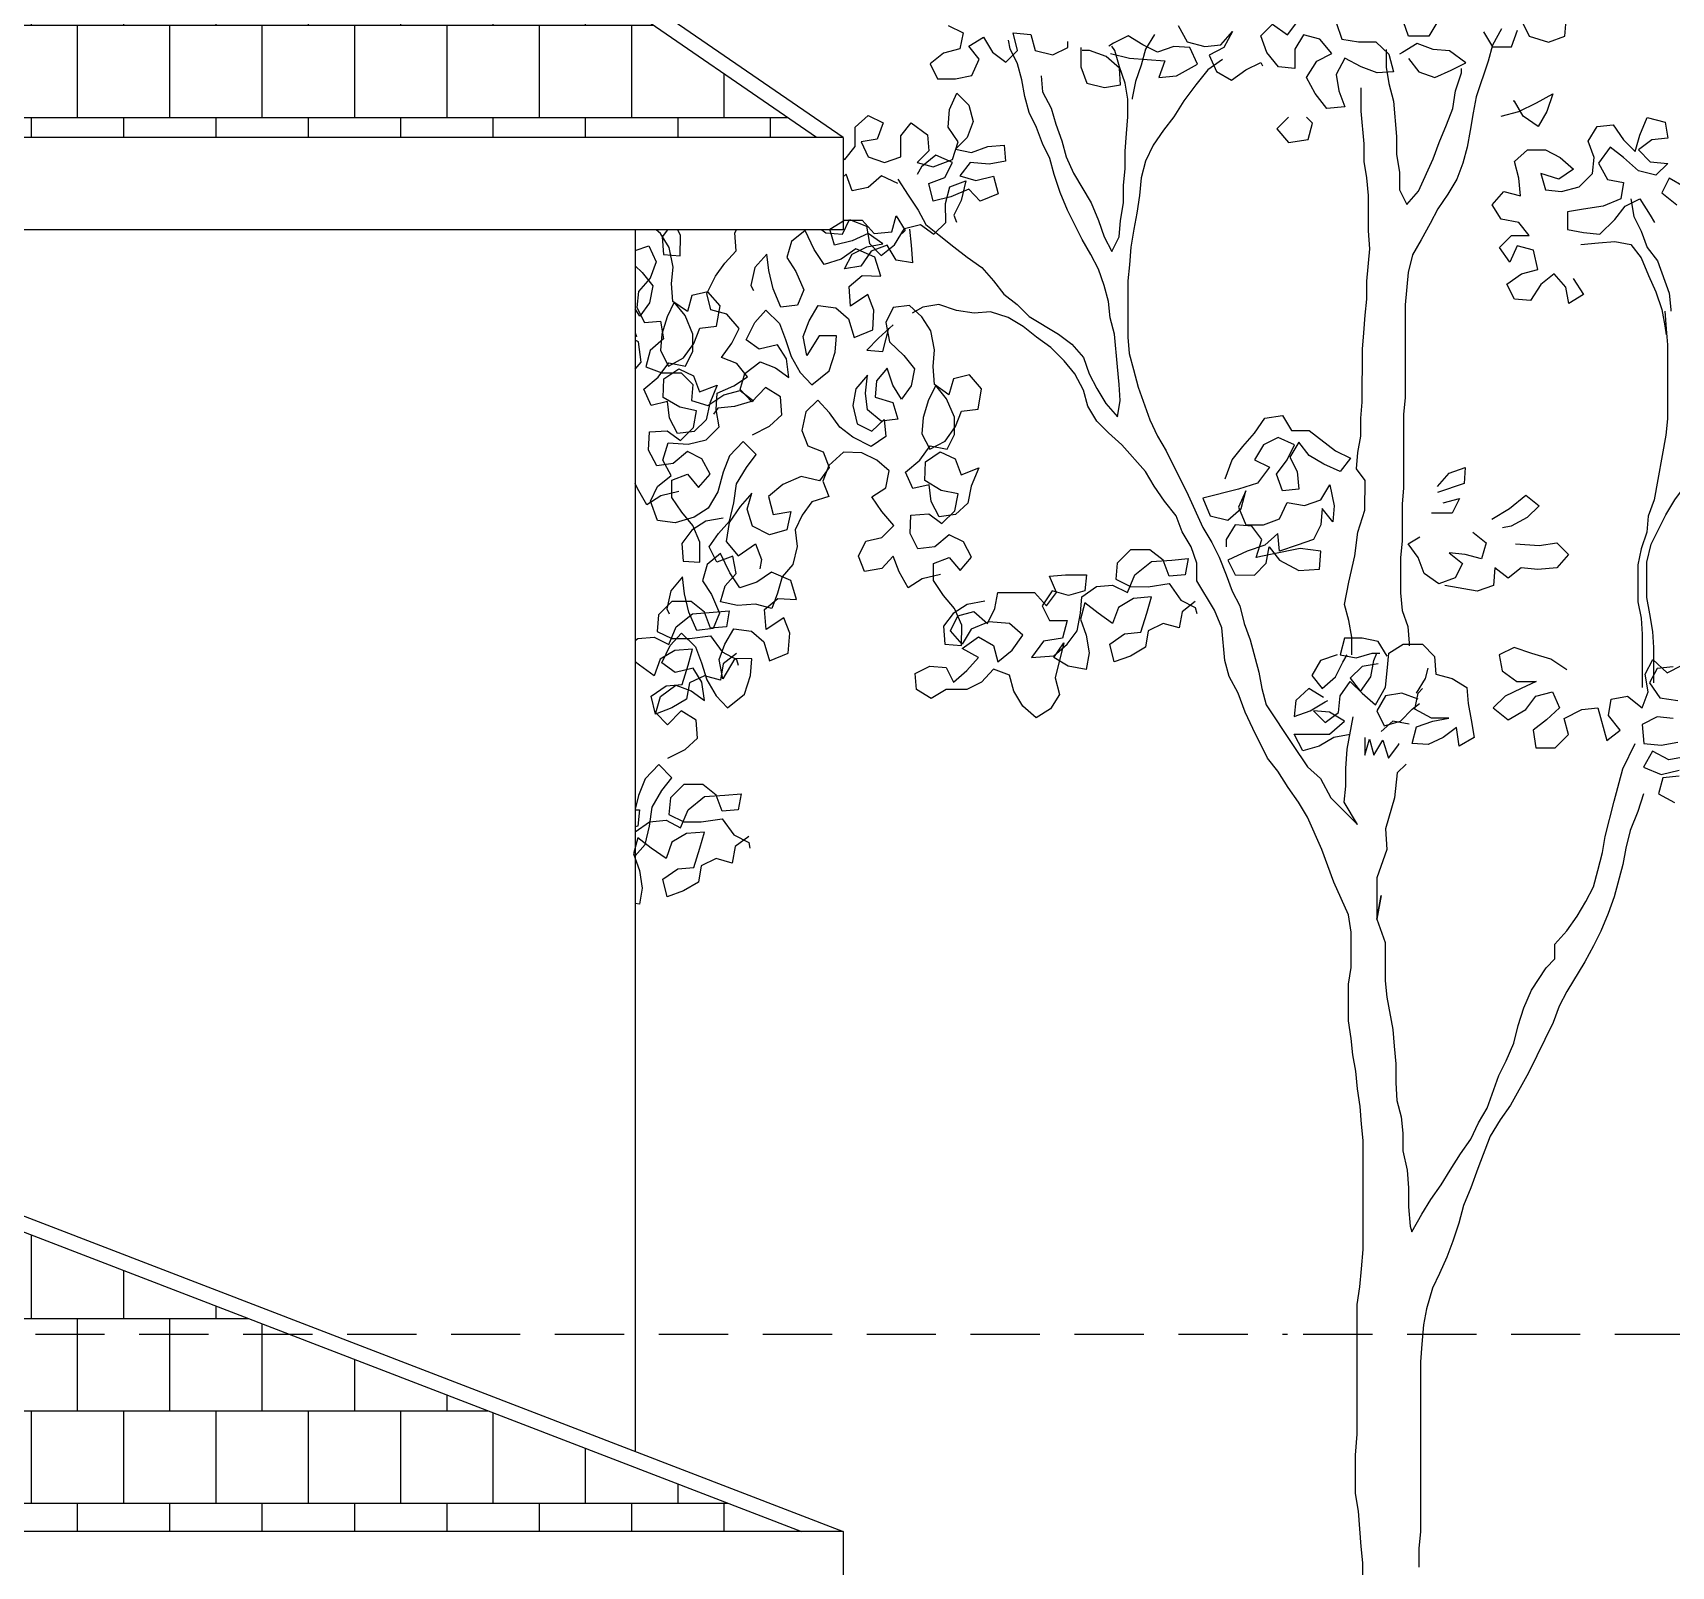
# Model space of a CAD drawing. Header units: inches. Extents: x 8172 to 11619, y -1386 to 1167.
# Drawn here: x 10210.1 to 10352, y -1245.5 to -1112.7 of the extents above; entities that cross this region are included whole.
import ezdxf

# ---------------------------------------------------------------- set-up
doc = ezdxf.new("R2010")
doc.units = ezdxf.units.IN
doc.header["$LTSCALE"] = 48
doc.header["$MEASUREMENT"] = 0
doc.linetypes.add('HIDDEN2', pattern=[0.1875, 0.125, -0.0625])
doc.layers.add('A-Wall', color=40, linetype='Continuous')
pattern_1 = [(0, (-4338.048, -2400.059), (0, 8), []), (90, (-4338.0483, -2400.0588), (-4, 8), [8, -8])]

msp = doc.modelspace()

# ---------------------------------------------------------------- hatches: boundary and pattern name
h = msp.add_hatch()
h.set_pattern_fill('AR-B88', color=8, style=0)
h.set_pattern_definition(pattern_1)
h.paths.add_polyline_path([(10171.26, -1048.49), (10064.55, -1121.77), (10277.96, -1121.77)])
h.paths.add_polyline_path([(10169.36, -1048.21), (9925.15, -1048.21), (10032.26, -1121.77), (10062.26, -1121.77)])
h.paths.add_polyline_path([(9923.26, -1048.49), (9816.55, -1121.77), (10029.96, -1121.77)])
h = msp.add_hatch()
h.set_pattern_fill('AR-B88', color=8, style=0)
h.set_pattern_definition(pattern_1)
h.paths.add_polyline_path([(10171.26, -1201.9), (10065.87, -1242.51), (10276.64, -1242.51)])

# ---------------------------------------------------------------- linework, layer by layer
at = {"color": 5}
for p, q in [((10280.26, -1121.77), (10171.26, -1046.91)), ((10277.96, -1121.77), (10171.26, -1048.49)), ((10280.26, -1121.77), (10062.26, -1121.77)), ((10280.26, -1121.77), (10280.26, -1129.77)), ((10280.26, -1129.77), (10062.26, -1129.77)), ((10171.26, -1200.51), (10280.26, -1242.51)), ((10171.26, -1201.9), (10276.64, -1242.51)), ((10280.26, -1242.51), (10062.26, -1242.51)), ((10280.26, -1242.51), (10280.26, -1248.51))]:
    msp.add_line(p, q, dxfattribs=at)
at = {"color": 8, "linetype": 'HIDDEN2'}
for p, q in [((9733.3, -1225.41), (10318.73, -1225.41)), ((10320.1, -1225.41), (10905.53, -1225.41))]:
    msp.add_line(p, q, dxfattribs=at)
at = {"color": 3, "linetype": 'Continuous'}
for points in [[(10289.35, -1112.08), (10290.64, -1112.71), (10290.36, -1114.11), (10288.96, -1114.49), (10287.81, -1115.4), (10288.44, -1116.69), (10289.98, -1116.69), (10291.4, -1116.41), (10292.03, -1115.01), (10291.13, -1113.86), (10292.42, -1113.09), (10293.18, -1114.38), (10294.34, -1115.26), (10295.35, -1114.25), (10294.97, -1112.71), (10296.5, -1112.85), (10296.89, -1114.25), (10298.42, -1114.63), (10299.71, -1114), (10299.71, -1113.48)], [(10309.28, -1112.08), (10310.04, -1113.51), (10311.58, -1113.89), (10312.98, -1113.75), (10313.99, -1112.6), (10313.22, -1114), (10311.96, -1114.66), (10312.59, -1116.06), (10313.88, -1116.82), (10315.14, -1115.92), (10316.43, -1115.29), (10316.57, -1115.56)], [(10322.96, -1111.83), (10323.45, -1113.26), (10324.88, -1113.51), (10326.38, -1113.51), (10327.53, -1114.55), (10327.92, -1116.08), (10326.52, -1116.19), (10325.12, -1115.67), (10323.72, -1114.9), (10322.96, -1116.33), (10323.2, -1117.73), (10323.7, -1119.13), (10322.16, -1119.26), (10321.15, -1117.97), (10320.38, -1116.58), (10321.28, -1115.18), (10322.57, -1114.52), (10321.53, -1113.26), (10320.13, -1112.88), (10319.37, -1114.14), (10319.37, -1115.81), (10317.97, -1115.67), (10316.95, -1114.41), (10316.43, -1112.99), (10317.45, -1111.97), (10318.73, -1112.88), (10319.64, -1111.72)], [(10337.27, -1112.38), (10336.5, -1113.78), (10336.12, -1115.18), (10335.07, -1118.25), (10334.83, -1119.65), (10334.55, -1121.18), (10334.31, -1122.61), (10333.92, -1124.01), (10333.4, -1125.4), (10332.63, -1126.69), (10331.76, -1127.95), (10331.1, -1129.24), (10330.33, -1130.64), (10329.56, -1131.93), (10329.18, -1133.46), (10328.93, -1136.26), (10328.93, -1144.32), (10328.8, -1145.74), (10328.8, -1152.13), (10328.66, -1153.53), (10328.66, -1156.74), (10328.52, -1158.14), (10328.52, -1161.21), (10328.66, -1162.74), (10329.15, -1164.14), (10329.29, -1165.56), (10329.29, -1165.81)], [(10331.76, -1111.72), (10330.99, -1113.01), (10329.21, -1113.01), (10328.58, -1111.2)], [(10339.05, -1111.72), (10339.68, -1113.01), (10341.35, -1113.53), (10342.75, -1113.01), (10342.89, -1111.61)], [(10284.99, -1125.38), (10285.89, -1126.77), (10286.77, -1128.06), (10287.43, -1129.32), (10288.58, -1130.23), (10289.84, -1131.24), (10290.99, -1132.15), (10292.28, -1133.05), (10293.29, -1134.2), (10294.17, -1135.35), (10295.32, -1136.23), (10296.36, -1137.27), (10298.91, -1138.81), (10300.07, -1139.69), (10301.08, -1140.84), (10301.57, -1142.26), (10302.23, -1143.52), (10303, -1144.81), (10304.01, -1145.96), (10304.26, -1144.57), (10304.15, -1143.17), (10304.01, -1141.63), (10303.77, -1138.81), (10303.38, -1137.41), (10303.25, -1135.99), (10302.86, -1134.59), (10302.37, -1133.19), (10301.71, -1131.9), (10300.97, -1130.61), (10299.68, -1128.06), (10299.05, -1126.53), (10298.53, -1124.99), (10298.15, -1123.59), (10297.52, -1122.31), (10297, -1120.91), (10296.36, -1119.62), (10295.98, -1118.22), (10295.73, -1116.8), (10295.35, -1115.4), (10294.72, -1114.11), (10294.58, -1113.34)], [(10297.41, -1116.44), (10297.52, -1117.84), (10298.28, -1119.24), (10298.67, -1120.63), (10299.19, -1122.06), (10299.57, -1123.46), (10300.2, -1124.86), (10301.74, -1127.43), (10302.37, -1128.97), (10302.86, -1130.37), (10303.52, -1131.65), (10304.15, -1130.37), (10304.29, -1128.97), (10304.53, -1127.43), (10304.53, -1125.9), (10304.67, -1124.5), (10304.67, -1122.96), (10304.81, -1121.43), (10304.92, -1120), (10304.92, -1118.47), (10304.67, -1117.07), (10304.18, -1115.67), (10303.79, -1114.25), (10303.52, -1113.86)], [(10303.41, -1114.52), (10305.06, -1114.9), (10308.13, -1115.15), (10307.6, -1116.58), (10309.14, -1116.44), (10310.95, -1115.42), (10310.29, -1114), (10308.89, -1113.89), (10307.49, -1114.38), (10306.21, -1113.75), (10304.95, -1112.99), (10303.66, -1113.62), (10303.27, -1113.86)], [(10307.22, -1112.85), (10306.45, -1114.14), (10306.07, -1115.53), (10305.58, -1116.93), (10305.3, -1118.36), (10305.3, -1118.47)], [(10329.21, -1114.93), (10330.11, -1116.08), (10331.51, -1116.58), (10332.91, -1115.95), (10334.2, -1115.32), (10332.77, -1114.27), (10331.37, -1114.16), (10329.97, -1113.64), (10328.69, -1114.41), (10328.44, -1114.55)], [(10335.73, -1112.63), (10336.5, -1113.92), (10338.14, -1113.92), (10338.67, -1112.49)], [(10300.83, -1114), (10300.83, -1115.67), (10301.35, -1117.07), (10302.89, -1117.45), (10304.29, -1117.21), (10304.18, -1115.78), (10303.03, -1114.77), (10301.6, -1114.25), (10300.97, -1114.25)], [(10313.11, -1115.04), (10311.83, -1115.92), (10310.81, -1117.21), (10309.77, -1118.6), (10308.89, -1120), (10307.99, -1121.15), (10307.11, -1122.44), (10306.45, -1123.84), (10306.07, -1125.27), (10305.93, -1126.8), (10305.69, -1128.34), (10305.44, -1129.73), (10305.16, -1131.27), (10305.06, -1132.81), (10304.92, -1134.2), (10304.92, -1139.06), (10305.03, -1140.48), (10305.41, -1141.88), (10305.8, -1143.41), (10306.81, -1146.24), (10307.47, -1147.64), (10308.24, -1148.92), (10310.13, -1152.74), (10311.42, -1155.56), (10312.18, -1156.85), (10312.81, -1158.11), (10313.44, -1159.64), (10313.96, -1161.07), (10314.6, -1162.33), (10314.98, -1163.87), (10315.5, -1165.29), (10316.27, -1168.09), (10316.51, -1169.51), (10316.9, -1170.91), (10319.17, -1174.36), (10320.46, -1176.28), (10321.61, -1177.3), (10322.49, -1178.97), (10324.79, -1181.27), (10323.64, -1179.35), (10323.78, -1177.96), (10323.78, -1176.42), (10323.92, -1174.75), (10324.44, -1171.95)], [(10327.29, -1114.16), (10327.29, -1115.7), (10327.53, -1117.1), (10327.92, -1118.63), (10328.17, -1121.7), (10328.17, -1123.24), (10328.44, -1124.77), (10328.44, -1126.31), (10329.07, -1127.57), (10330.08, -1126.42), (10331.37, -1123.62), (10331.89, -1122.22), (10332.52, -1120.69), (10333.05, -1119.26), (10333.29, -1117.73), (10333.81, -1116.19), (10333.81, -1115.81)], [(10280.26, -1123.6), (10280.41, -1123.7), (10281.29, -1122.55), (10281.29, -1120.88), (10282.44, -1119.87), (10283.73, -1120.5), (10283.21, -1121.92), (10281.81, -1122.17), (10282.44, -1123.46), (10283.84, -1123.95), (10285.26, -1123.46), (10285.26, -1121.65), (10286.14, -1120.5), (10287.56, -1121.54), (10287.67, -1122.94), (10286.66, -1123.95), (10288.06, -1124.33), (10289.73, -1123.7), (10290.22, -1122.17), (10289.35, -1120.88), (10289.48, -1119.37), (10290.11, -1117.95), (10291.13, -1118.99), (10291.51, -1120.39), (10290.99, -1121.78), (10289.98, -1122.8), (10291.38, -1123.07), (10292.8, -1122.55), (10294.2, -1122.44), (10294.31, -1123.84), (10292.91, -1124.09), (10291.27, -1123.95), (10290.36, -1125.1), (10291.76, -1125.49), (10293.29, -1125.13), (10293.68, -1126.66), (10292.14, -1127.3), (10291.13, -1126.25), (10289.59, -1126.91), (10288.06, -1127.3), (10287.67, -1125.76), (10289.07, -1125.24), (10289.73, -1123.95), (10288.3, -1123.32), (10287.04, -1124.33), (10286.66, -1124.99)], [(10324.3, -1166.58), (10324.3, -1165.04), (10324.05, -1163.62), (10323.67, -1162.22), (10324.05, -1160.3), (10324.57, -1158), (10324.82, -1155.97), (10325.45, -1154.05), (10325.48, -1151.47), (10324.71, -1150.46), (10324.82, -1149.06), (10325.1, -1147.64), (10325.1, -1146.1), (10325.2, -1144.7), (10325.23, -1140.1), (10325.34, -1138.7), (10325.48, -1137.16), (10325.62, -1135.77), (10325.62, -1134.23), (10325.86, -1131.41), (10325.75, -1129.87), (10325.75, -1126.8), (10325.62, -1125.27), (10325.37, -1123.87), (10325.37, -1122.33), (10325.12, -1119.51), (10325.12, -1117.48)], [(10337.24, -1119.92), (10338.77, -1119.54), (10340.31, -1118.77), (10341.71, -1118), (10341.21, -1119.54), (10340.45, -1120.83), (10339.16, -1119.92), (10338.39, -1118.63), (10338.28, -1118.63)], [(10318.84, -1120.03), (10317.83, -1121.04), (10318.84, -1122.2), (10320.52, -1121.95), (10320.9, -1120.55), (10320.38, -1120.03)], [(10343.49, -1133.98), (10344.39, -1135.38), (10343.11, -1136.15), (10342.86, -1134.75), (10341.85, -1133.6), (10340.69, -1134.5), (10339.79, -1135.9), (10338.39, -1135.77), (10337.73, -1134.48), (10339.02, -1133.6), (10340.42, -1133.22), (10340.04, -1131.54), (10338.64, -1131.16), (10338.01, -1132.59), (10337.1, -1131.3), (10338.14, -1130.28), (10339.68, -1130.28), (10338.77, -1129.13), (10337.24, -1128.86), (10336.47, -1127.6), (10337.49, -1126.45), (10338.91, -1126.83), (10338.77, -1125.29), (10338.39, -1123.87), (10339.54, -1122.85), (10341.08, -1122.85), (10342.37, -1123.51), (10343.52, -1124.53), (10342.23, -1125.4), (10340.69, -1124.91), (10341.08, -1126.31), (10342.48, -1126.45), (10344.01, -1126.06), (10345.16, -1124.91), (10345.3, -1123.51), (10344.78, -1122.09), (10345.55, -1120.83), (10346.94, -1120.69), (10347.85, -1121.98), (10348.86, -1122.99), (10349.25, -1121.59), (10349.9, -1120.06), (10351.44, -1120.44), (10351.69, -1121.84), (10350.29, -1121.98), (10349.14, -1122.85), (10350.15, -1123.9), (10351.69, -1124.03), (10350.65, -1125.05), (10349.14, -1124.66), (10347.85, -1123.51), (10346.7, -1122.61), (10345.68, -1124.01), (10346.45, -1125.43), (10347.85, -1125.68), (10347.6, -1127.08), (10346.07, -1127.73), (10344.39, -1127.98), (10343, -1128.23), (10343, -1129.76), (10344.39, -1130.01), (10345.79, -1130.15), (10347.08, -1128.89), (10347.99, -1127.73), (10349.25, -1127.08), (10350.15, -1128.5), (10350.54, -1129.13)], [(10284.99, -1125.76), (10283.59, -1125.1), (10282.44, -1126.12), (10281.04, -1126.39), (10280.52, -1124.96), (10280.26, -1125.2)], [(10278.41, -1129.77), (10278.76, -1130.04), (10280.19, -1130.15), (10280.82, -1128.89), (10282.27, -1129.46), (10282.55, -1130.97), (10283.56, -1132.01), (10284.71, -1131.08), (10285.56, -1129.65), (10286.96, -1129.32), (10288.11, -1130.15), (10289.15, -1129.13), (10289.13, -1127.49), (10289.51, -1126.06), (10290.88, -1125.54), (10290.47, -1127.24), (10289.84, -1128.5), (10290.09, -1129.1)], [(10353.09, -1126.06), (10351.8, -1125.29), (10351.17, -1126.58), (10352.45, -1127.6)], [(10348.48, -1127.08), (10348.73, -1128.61), (10349.38, -1129.9), (10349.88, -1131.3), (10350.78, -1132.45), (10351.8, -1135.27), (10351.93, -1136.67), (10351.93, -1136.81)], [(10286, -1129.71), (10286.14, -1131.11), (10286.28, -1132.64), (10284.85, -1132.39), (10284.08, -1131.11), (10282.69, -1131.63), (10281.78, -1132.91), (10280.38, -1133.16), (10281.04, -1131.87), (10282.3, -1131.24), (10283.7, -1131), (10282.44, -1130.09), (10281.04, -1130.72), (10279.5, -1131.11), (10279.12, -1129.71), (10280.38, -1128.94), (10281.92, -1128.94), (10282.96, -1130.09), (10284.47, -1129.95), (10284.85, -1128.56), (10285.62, -1129.84), (10285.37, -1130.09)], [(10269.86, -1154.74), (10268.36, -1155.01), (10267.15, -1155.78), (10266.3, -1156.93), (10266.41, -1158.46), (10267.84, -1158.57), (10267.86, -1156.82), (10267.23, -1155.39), (10266.3, -1154.22), (10265.42, -1152.95), (10265.42, -1151.45), (10266.79, -1150.93), (10267.73, -1152.1), (10268.74, -1150.93), (10268.03, -1149.61), (10266.77, -1148.98), (10265.53, -1150.02), (10264.11, -1150.21), (10263.39, -1148.87), (10263.48, -1147.28), (10265.01, -1147.17), (10266.16, -1148.02), (10267.29, -1146.9), (10267.56, -1145.44), (10266.11, -1145.14), (10264.68, -1144.29), (10264.74, -1142.67), (10266.03, -1141.8), (10267.29, -1142.43), (10267.81, -1143.8), (10269.34, -1143.22), (10268.71, -1144.79), (10268.41, -1146.24), (10267.37, -1147.25), (10265.92, -1147.42), (10265.23, -1146.1), (10265.04, -1144.65), (10263.64, -1145), (10263.01, -1143.58), (10264.24, -1142.54), (10265.15, -1141.28), (10266.6, -1141.58), (10267.23, -1140.29), (10267.23, -1138.81), (10266.57, -1137.19), (10265.62, -1136.04), (10265.01, -1137.3), (10264.55, -1138.81), (10264.44, -1140.23), (10265.12, -1141.58), (10266.44, -1140.86), (10267.34, -1139.63), (10267.86, -1138.29), (10269.29, -1138.12), (10269.62, -1136.37), (10268.55, -1135.14), (10267.15, -1135.46), (10266.77, -1136.86), (10265.51, -1135.99), (10265.4, -1134.42), (10265.53, -1133), (10265.2, -1131.3), (10264.44, -1130.09), (10264.07, -1129.77)], [(10288.69, -1159.62), (10287.1, -1160), (10285.89, -1160.77), (10285.1, -1159.4), (10284.58, -1158.03), (10283.62, -1159.1), (10282.11, -1159.37), (10281.59, -1158.03), (10282.22, -1156.74), (10283.62, -1156.41), (10284.66, -1155.39), (10283.62, -1154.16), (10282.74, -1152.9), (10283.95, -1152.13), (10284.25, -1150.65), (10283.18, -1149.72), (10281.89, -1149.09), (10280.3, -1149.03), (10279.01, -1150.19), (10278.49, -1151.53), (10279.01, -1152.87), (10277.56, -1153.34), (10276.71, -1154.49), (10276.11, -1155.75), (10276.27, -1157.2), (10275.91, -1158.77), (10274.98, -1159.84), (10274.57, -1161.23), (10274.08, -1162.58), (10272.68, -1162.19), (10271.12, -1162.3), (10269.64, -1162), (10270.05, -1160.6), (10270.98, -1159.53), (10270.7, -1158.03), (10269.33, -1158.55), (10268.65, -1157.23), (10269.47, -1156.08), (10270.43, -1155.01), (10270.79, -1153.42), (10271.03, -1151.78), (10271.88, -1150.35), (10272.73, -1149.23), (10271.61, -1148.1), (10270.43, -1149.34), (10269.86, -1150.76), (10269.42, -1152.46), (10268.57, -1153.89), (10267.36, -1154.65), (10265.72, -1155.15), (10264.18, -1154.96), (10263.58, -1153.26), (10264.18, -1151.99), (10265.36, -1151.04), (10264.65, -1149.72), (10265.11, -1148.21), (10266.84, -1148.35), (10268.4, -1147.97), (10269.53, -1146.84), (10269.25, -1145.33), (10269.36, -1143.91), (10270.79, -1143.28), (10271.99, -1142.51), (10271.06, -1141.36), (10269.72, -1140.84), (10270.62, -1139.6), (10271.25, -1138.32), (10270.18, -1137.08), (10268.79, -1136.7), (10268.46, -1135.3), (10269.2, -1133.79), (10270.02, -1132.67), (10270.98, -1131.6), (10270.87, -1130.04), (10271.03, -1129.77)], [(10265.04, -1129.77), (10264.6, -1130.37), (10264.71, -1131.9), (10266.14, -1132.04), (10266.16, -1130.26), (10265.95, -1129.77)], [(10272.4, -1147.53), (10273.89, -1146.79), (10274.95, -1145.8), (10274.84, -1144.24), (10273.53, -1143.44), (10272.35, -1144.68), (10271.34, -1143.61), (10271.75, -1142.21), (10273.06, -1141.22), (10274.41, -1141.74), (10275.56, -1142.56), (10275.34, -1140.95), (10274.57, -1139.74), (10272.98, -1140.12), (10271.86, -1139.3), (10272.6, -1137.79), (10273.56, -1136.73), (10274.76, -1137.9), (10275.28, -1139.27), (10275.75, -1140.76), (10276.54, -1142.13), (10277.56, -1143.2), (10279.04, -1141.99), (10279.56, -1140.37), (10279.67, -1138.95), (10278.19, -1138.95), (10277.12, -1140.67), (10276.79, -1139), (10277.31, -1137.66), (10278.11, -1136.34), (10279.64, -1136.53), (10280.71, -1137.47), (10281.2, -1139.11), (10282.82, -1138.45), (10282.93, -1136.73), (10282.41, -1135.38), (10280.9, -1136.4), (10280.77, -1134.67), (10281.92, -1133.74), (10283.53, -1133.79), (10283.01, -1132.15), (10281.37, -1131.43), (10280.08, -1132.31), (10278.63, -1132.78), (10277.75, -1131.49), (10276.96, -1129.84), (10275.8, -1130.78), (10275.39, -1132.17), (10276.16, -1133.38), (10276.85, -1134.97), (10276.32, -1136.31), (10274.87, -1136.48), (10274.21, -1134.89), (10273.83, -1133.3), (10273.64, -1131.87), (10272.62, -1133.05), (10272.27, -1134.61), (10272.49, -1135.03)], [(10344.15, -1131.05), (10345.68, -1130.91), (10347.08, -1130.8), (10348.48, -1131.05), (10349.38, -1132.2), (10350.01, -1133.74), (10350.65, -1135.14), (10351.17, -1136.67), (10351.41, -1138.1), (10351.55, -1138.86)], [(10262.26, -1131.58), (10263.44, -1131.16), (10264.07, -1132.56), (10263.55, -1133.96), (10262.54, -1135.11), (10262.4, -1136.51), (10263.06, -1137.79), (10264.45, -1137.68), (10264.7, -1139.22), (10263.55, -1140.23), (10263.17, -1141.63), (10264.56, -1142.15), (10266.24, -1142.15), (10267.25, -1143.17), (10267.14, -1144.57), (10268.54, -1144.98), (10269.94, -1144.07), (10271.34, -1143.69), (10272.49, -1144.59), (10270.84, -1145.09), (10269.42, -1145.22), (10269.03, -1145.74)], [(10262.26, -1132.9), (10262.85, -1133.46), (10263.78, -1134.64), (10263.5, -1136.09), (10262.65, -1137.25), (10262.26, -1136.62)], [(10350.48, -1169.02), (10350.48, -1165.95), (10350.37, -1164.55), (10350.12, -1163.02), (10349.85, -1161.62), (10349.85, -1158.55), (10350.23, -1157.01), (10351.52, -1154.46), (10352.29, -1153.17), (10353.69, -1151.25), (10353.44, -1150.1), (10354.07, -1148.71), (10354.73, -1147.42), (10355.61, -1146.13), (10356.37, -1144.87), (10357.03, -1143.33), (10357.42, -1141.93), (10358.05, -1140.4), (10358.7, -1139.11), (10359.58, -1137.71), (10360.49, -1136.42), (10361.12, -1135.16), (10361.78, -1133.74)], [(10292.53, -1161.92), (10290.99, -1162.22), (10289.79, -1162.99), (10288.96, -1164.11), (10289.07, -1165.67), (10290.5, -1165.78), (10290.53, -1164), (10289.89, -1162.58), (10288.94, -1161.43), (10288.09, -1160.14), (10288.09, -1158.66), (10289.43, -1158.14), (10290.39, -1159.29), (10291.38, -1158.11), (10290.69, -1156.79), (10289.43, -1156.19), (10288.2, -1157.23), (10286.74, -1157.4), (10286.06, -1156.08), (10286.11, -1154.49), (10287.67, -1154.38), (10288.8, -1155.2), (10289.92, -1154.11), (10290.22, -1152.63), (10288.74, -1152.35), (10287.32, -1151.47), (10287.4, -1149.88), (10288.66, -1149.01), (10289.95, -1149.61), (10290.47, -1150.98), (10292.01, -1150.4), (10291.35, -1151.97), (10291.07, -1153.45), (10290, -1154.43), (10288.58, -1154.63), (10287.87, -1153.31), (10287.7, -1151.86), (10286.3, -1152.19), (10285.67, -1150.76), (10286.91, -1149.72), (10287.81, -1148.49), (10289.26, -1148.76), (10289.89, -1147.5), (10289.89, -1145.99), (10289.21, -1144.4), (10288.28, -1143.25), (10287.65, -1144.51), (10287.18, -1146.02), (10287.07, -1147.44), (10287.78, -1148.76), (10289.1, -1148.07), (10290, -1146.81), (10290.5, -1145.47), (10291.95, -1145.31), (10292.25, -1143.55), (10291.21, -1142.32), (10289.81, -1142.67), (10289.4, -1144.07), (10288.17, -1143.17), (10288.06, -1141.61), (10288.17, -1140.18), (10287.84, -1138.51), (10287.07, -1137.3), (10286, -1136.34), (10284.58, -1136.51), (10283.95, -1137.79), (10284.28, -1139.47), (10285.51, -1140.67), (10286.44, -1141.82), (10286.14, -1143.3), (10285.32, -1144.43), (10284.55, -1143.22), (10284.08, -1141.77), (10283.15, -1142.84), (10283.04, -1144.26), (10284.55, -1144.73), (10284.99, -1146.18), (10283.56, -1146.35), (10282.38, -1145.36), (10282.19, -1143.91), (10282.38, -1142.37), (10281.37, -1143.55), (10281.09, -1145), (10281.48, -1146.59), (10282.74, -1147.22), (10283.81, -1146.21), (10283.97, -1147.66), (10282.69, -1148.54), (10281.09, -1147.72), (10279.97, -1146.87), (10279.09, -1145.61), (10278.08, -1144.54), (10277.04, -1145.55), (10276.68, -1147.14), (10277.2, -1148.49), (10278.52, -1149.01), (10279.04, -1150.35), (10278.22, -1151.5), (10276.63, -1151.15), (10275.04, -1151.83), (10273.8, -1152.87), (10274.19, -1154.43), (10275.72, -1154.16), (10275.37, -1155.75), (10273.89, -1156.19), (10272.4, -1155.45), (10271.94, -1153.97), (10272.35, -1152.57), (10271.34, -1153.75), (10270.38, -1155.12), (10270.13, -1156.76), (10271.17, -1158), (10272.68, -1156.96), (10273.2, -1158.33), (10273.04, -1159.12)], [(10325.26, -1250.58), (10325.26, -1245.2), (10325.12, -1243.8), (10324.88, -1240.73), (10324.63, -1239.2), (10324.63, -1235.88), (10324.77, -1234.07), (10324.77, -1222.83), (10325.01, -1221.3), (10325.15, -1219.76), (10325.29, -1218.09), (10325.29, -1208.63), (10325.15, -1207.23), (10325.04, -1205.7), (10324.79, -1204.16), (10324.66, -1202.63), (10324.41, -1201.23), (10324.27, -1199.8), (10324.03, -1198.27), (10324.03, -1195.09), (10324.27, -1193.66), (10324.27, -1190.59), (10324.03, -1189.09), (10322.76, -1186.26), (10321.72, -1183.44), (10320.46, -1180.64), (10319.69, -1179.35), (10318.79, -1178.07), (10317.91, -1176.67), (10317.01, -1175.52), (10315.75, -1172.97), (10315.09, -1171.54), (10314.46, -1169.9), (10313.69, -1168.47), (10313.31, -1167.07), (10313.06, -1164.25), (10312.43, -1162.71), (10310.89, -1160.16), (10310.89, -1158.63), (10310.4, -1157.23), (10309.63, -1155.94), (10309.11, -1154.54), (10308.1, -1153.26), (10307.19, -1151.97), (10306.43, -1150.71), (10304.4, -1148.4), (10303.25, -1147.36), (10302.23, -1146.35), (10301.46, -1145.06), (10301.08, -1143.66), (10300.31, -1142.26), (10299.41, -1141.11), (10298.26, -1139.96), (10297, -1139.06), (10295.84, -1138.15), (10294.56, -1137.38), (10293.02, -1136.89), (10291.62, -1137), (10290.09, -1136.75), (10288.55, -1136.23), (10287.15, -1136.48), (10286.25, -1137)], [(10284.6, -1138.01), (10283.32, -1139.17), (10282.3, -1140.21), (10283.7, -1140.32), (10284.22, -1138.29)], [(10351.41, -1136.81), (10351.55, -1138.34), (10351.66, -1139.74), (10351.66, -1146.13), (10351.52, -1147.55), (10350.51, -1153.17), (10349.99, -1154.57), (10349.85, -1155.97), (10349.36, -1157.4), (10349.08, -1158.79), (10349.08, -1162), (10349.36, -1163.4), (10349.47, -1164.8), (10349.47, -1169.4)], [(10262.26, -1138.7), (10262.35, -1139), (10262.26, -1139.01)], [(10262.26, -1141.84), (10262.78, -1141.25), (10262.54, -1139.47), (10262.26, -1139.34)], [(10313.33, -1151.34), (10313.96, -1149.69), (10314.87, -1148.54), (10315.88, -1147.39), (10316.79, -1146.1), (10318.32, -1145.85), (10319.09, -1147.14), (10320.63, -1147.14), (10322.9, -1148.92), (10324.19, -1149.56), (10323.29, -1150.71), (10321.89, -1150.08), (10320.63, -1149.31), (10319.72, -1148.16), (10318.95, -1149.45), (10319.58, -1150.71), (10319.72, -1152.24), (10318.32, -1152.38), (10317.8, -1150.95), (10318.71, -1149.69), (10319.34, -1148.4), (10317.94, -1147.77), (10316.65, -1148.4), (10315.88, -1149.69), (10317.17, -1150.32), (10316.13, -1151.72), (10314.49, -1152.24), (10311.42, -1153.01), (10312.05, -1154.54), (10313.58, -1154.93), (10314.73, -1153.91), (10315.12, -1152.38), (10314.49, -1153.78), (10315.12, -1155.31), (10316.65, -1155.31), (10318.05, -1154.79), (10318.71, -1153.39), (10320.22, -1153.64), (10321.64, -1153.15), (10322.41, -1151.86), (10322.79, -1153.67), (10322.66, -1155.07), (10321.75, -1153.91), (10321.64, -1155.31), (10320.98, -1156.6), (10319.58, -1157.09), (10318.05, -1157.61), (10317.91, -1156.08), (10316.79, -1157.09), (10315.25, -1157.61), (10313.58, -1158.38), (10314.21, -1159.64), (10315.88, -1159.67), (10316.9, -1158.63), (10317.14, -1157.23), (10318.05, -1158.38), (10319.72, -1159.29), (10321.5, -1159.15), (10321.64, -1157.61), (10319.83, -1157.37), (10317.42, -1157.86), (10316.02, -1158.14), (10316.51, -1156.6), (10315.64, -1155.45), (10314.21, -1155.31), (10313.44, -1156.6), (10313.44, -1157.23)], [(10331.73, -1151.99), (10332.74, -1150.84), (10334.14, -1150.35), (10334.03, -1151.75), (10331.73, -1152.52)], [(10266.03, -1152.43), (10264.46, -1152.82), (10263.26, -1153.58), (10262.44, -1152.19), (10262.26, -1151.73)], [(10332.22, -1153.42), (10333.65, -1153.04), (10332.99, -1154.3), (10331.21, -1154.3)], [(10336.44, -1154.82), (10337.98, -1153.91), (10339.38, -1152.76), (10340.53, -1153.67), (10339.51, -1154.68), (10338.12, -1155.45), (10337.35, -1155.59)], [(10334.8, -1155.97), (10335.95, -1156.87), (10335.54, -1158.27), (10334.14, -1157.89), (10332.74, -1157.75), (10333.9, -1158.66), (10333.26, -1159.92), (10331.84, -1160.44), (10330.58, -1159.53), (10330.06, -1158.14), (10329.18, -1156.98), (10330.19, -1156.35)], [(10265.09, -1175.52), (10266.57, -1174.78), (10267.64, -1173.79), (10267.53, -1172.23), (10266.22, -1171.43), (10265.04, -1172.64), (10264.03, -1171.6), (10264.44, -1170.2), (10265.78, -1169.21), (10267.1, -1169.7), (10268.25, -1170.55), (10268.03, -1168.94), (10267.26, -1167.73), (10265.7, -1168.11), (10264.55, -1167.26), (10265.29, -1165.78), (10266.25, -1164.71), (10267.48, -1165.89), (10268, -1167.26), (10268.44, -1168.74), (10269.26, -1170.12), (10270.25, -1171.18), (10271.73, -1169.98), (10272.25, -1168.36), (10272.36, -1166.94), (10270.88, -1166.91), (10269.84, -1168.66), (10269.51, -1166.99), (10270, -1165.65), (10270.8, -1164.33), (10272.33, -1164.52), (10273.4, -1165.46), (10273.89, -1167.1), (10275.51, -1166.44), (10275.65, -1164.71), (10275.13, -1163.37), (10273.59, -1164.39), (10273.46, -1162.66), (10274.61, -1161.7), (10276.22, -1161.78), (10275.73, -1160.14), (10274.06, -1159.42), (10272.77, -1160.3), (10271.32, -1160.77), (10270.44, -1159.48), (10269.65, -1157.81), (10268.49, -1158.77), (10268.08, -1160.16), (10268.85, -1161.37), (10269.54, -1162.96), (10269.01, -1164.3), (10267.59, -1164.47), (10266.9, -1162.88), (10266.52, -1161.29), (10266.36, -1159.84), (10265.34, -1161.04), (10264.98, -1162.6), (10265.18, -1163.02)], [(10310.76, -1161.95), (10309.61, -1162.85), (10309.36, -1164.25), (10307.96, -1163.87), (10306.67, -1164.5), (10306.43, -1165.92), (10305.14, -1166.69), (10303.74, -1167.18), (10303.36, -1165.65), (10304.64, -1164.77), (10306.04, -1164.63), (10306.56, -1162.96), (10306.95, -1161.56), (10305.41, -1161.7), (10304.12, -1162.47), (10303.6, -1163.87), (10302.34, -1162.96), (10301.19, -1162.08), (10300.81, -1163.48), (10301.3, -1164.88), (10301.57, -1166.41), (10301.3, -1167.84), (10299.76, -1167.57), (10298.5, -1166.8), (10299.38, -1165.54), (10298.61, -1168.58), (10299, -1170.01), (10298.23, -1171.27), (10296.97, -1172.03), (10295.82, -1171.02), (10295.05, -1169.73), (10294.67, -1168.33), (10293.27, -1167.81), (10292.23, -1168.96), (10290.96, -1169.59), (10289.18, -1169.59), (10287.89, -1170.36), (10286.61, -1169.59), (10286.5, -1168.2), (10287.76, -1167.57), (10289.18, -1167.68), (10289.81, -1168.96), (10290.96, -1167.95), (10291.98, -1166.8), (10290.58, -1166.03), (10291.98, -1165.02), (10293.27, -1165.78), (10293.65, -1167.18), (10294.91, -1166.17), (10295.82, -1164.88), (10294.67, -1163.87), (10292.88, -1163.73), (10291.35, -1164.36), (10290.58, -1165.65), (10289.57, -1164.5), (10290.2, -1163.21), (10291.59, -1162.82), (10292.75, -1163.87), (10293.4, -1162.58), (10293.65, -1161.18), (10296.83, -1161.18), (10297.87, -1162.33), (10298.75, -1161.18), (10298.12, -1159.78), (10299.52, -1159.64), (10301.33, -1159.64), (10301.19, -1161.04), (10299.79, -1161.43), (10298.37, -1161.04), (10297.49, -1162.33), (10298.12, -1163.62), (10299.65, -1163.62), (10299.27, -1165.15), (10297.6, -1165.4), (10296.58, -1166.8), (10298.5, -1166.66), (10299.65, -1165.65), (10300.53, -1164.5), (10300.81, -1162.96), (10300.94, -1161.56), (10302.2, -1160.66), (10303.6, -1160.55), (10304.89, -1161.18), (10305.52, -1159.64), (10306.95, -1158.49), (10308.73, -1158.38), (10310.13, -1158.25), (10309.88, -1159.64), (10308.48, -1159.78), (10307.96, -1158.38), (10306.81, -1157.48), (10305.14, -1157.48), (10303.99, -1158.63), (10303.88, -1160.03), (10305.14, -1160.66), (10306.67, -1160.69), (10308.48, -1160.41), (10309.5, -1161.84), (10310.76, -1162.47), (10310.89, -1162.99)], [(10338.5, -1156.98), (10340.53, -1157.12), (10342.06, -1156.87), (10343.08, -1157.89), (10342.06, -1159.04), (10340.42, -1159.18), (10338.99, -1159.04), (10337.84, -1159.94), (10336.69, -1159.04), (10336.58, -1160.58), (10335.16, -1161.07), (10332.36, -1160.58)], [(10262.26, -1165.34), (10262.48, -1165.18), (10263.88, -1165.04), (10265.17, -1165.7), (10265.8, -1164.17), (10267.22, -1163.02), (10269.01, -1162.88), (10270.4, -1162.77), (10270.16, -1164.17), (10268.76, -1164.28), (10268.24, -1162.88), (10267.09, -1161.97), (10265.41, -1161.97), (10264.26, -1163.12), (10264.15, -1164.55), (10265.41, -1165.18), (10266.95, -1165.18), (10268.76, -1164.93), (10269.77, -1166.33), (10271.03, -1166.99), (10271.17, -1167.48)], [(10271.03, -1166.47), (10269.88, -1167.35), (10269.64, -1168.77), (10268.24, -1168.39), (10266.95, -1169.02), (10266.7, -1170.42), (10265.41, -1171.18), (10264.02, -1171.71), (10263.63, -1170.17), (10264.92, -1169.27), (10266.32, -1169.16), (10266.84, -1167.48), (10267.22, -1166.09), (10265.69, -1166.2), (10264.4, -1166.96), (10263.88, -1168.39), (10262.62, -1167.48), (10262.26, -1167.2)], [(10324.16, -1173.49), (10322.76, -1173.73), (10321.48, -1174.5), (10320.08, -1174.89), (10319.31, -1173.46), (10322.38, -1173.46), (10323.67, -1172.34), (10322.38, -1171.54), (10320.98, -1171.43), (10322, -1172.45), (10323.15, -1171.57), (10323.29, -1170.14), (10324.16, -1168.88), (10325.2, -1169.9), (10326.36, -1170.91), (10327.23, -1169.38), (10327.37, -1167.98), (10327.51, -1166.44), (10328.77, -1165.67), (10330.44, -1165.67), (10331.46, -1166.72), (10331.59, -1168.25), (10332.99, -1168.64), (10334.28, -1169.4), (10334.39, -1170.8), (10334.64, -1172.2), (10334.91, -1173.73), (10333.62, -1174.5), (10333.37, -1172.86), (10332.22, -1173.73), (10330.93, -1174.36), (10329.54, -1174.25), (10329.92, -1172.83), (10331.32, -1172.34), (10332.72, -1172.06), (10331.21, -1172.06), (10329.78, -1171.29), (10330.06, -1169.9), (10330.44, -1169.51)], [(10327.37, -1166.69), (10326.6, -1165.43), (10325.2, -1165.15), (10323.67, -1165.15), (10323.29, -1166.58), (10324.68, -1166.83), (10326.08, -1166.44), (10326.74, -1166.44)], [(10342.94, -1167.87), (10341.54, -1166.96), (10339.9, -1166.47), (10338.36, -1165.95), (10337.08, -1166.58), (10337.32, -1167.98), (10338.61, -1168.88), (10340.28, -1168.88), (10338.99, -1169.51), (10337.6, -1170.17), (10336.55, -1171.18), (10337.84, -1172.2), (10339.38, -1171.32), (10340.26, -1170.17), (10341.68, -1169.79), (10342.31, -1171.18), (10341.16, -1172.2), (10340.01, -1173.1), (10340.26, -1174.64), (10341.93, -1174.64), (10343.08, -1173.49), (10342.7, -1172.09), (10344.23, -1171.32), (10345.63, -1171.18), (10346.4, -1174.01), (10347.55, -1173.1), (10346.53, -1171.84), (10346.78, -1170.42), (10348.18, -1170.17), (10349.47, -1171.18), (10349.99, -1169.79), (10349.71, -1168.25), (10350.37, -1166.99), (10351.63, -1168.14), (10352.92, -1167.48)], [(10323.04, -1166.58), (10321.61, -1167.07), (10320.85, -1168.36), (10321.75, -1169.51), (10322.9, -1168.5), (10323.53, -1167.21), (10323.92, -1166.58)], [(10326.6, -1167.35), (10325.2, -1167.59), (10324.16, -1168.61), (10325.07, -1169.76), (10325.97, -1168.5), (10326.22, -1167.07), (10326.47, -1166.44)], [(10329.92, -1169.9), (10330.69, -1168.64), (10330.93, -1167.73)], [(10352.15, -1167.62), (10350.75, -1167.76), (10350.1, -1169.02), (10351, -1170.31), (10352.54, -1170.55)], [(10321.86, -1170.28), (10320.6, -1169.51), (10319.45, -1170.53), (10319.31, -1171.92), (10320.71, -1171.43), (10322, -1170.66), (10322.24, -1170.53)], [(10330.06, -1170.42), (10328.63, -1169.9), (10327.23, -1170.14), (10326.47, -1171.43), (10327.1, -1172.72), (10328.52, -1172.34), (10329.54, -1171.29), (10330.17, -1170.8)], [(10352.15, -1172.09), (10350.75, -1171.95), (10349.47, -1172.61), (10349.6, -1174.25), (10351.11, -1174.39), (10352.54, -1174.15)], [(10329.29, -1172.58), (10327.86, -1172.34), (10326.85, -1173.21)], [(10325.45, -1173.73), (10325.45, -1175.27), (10325.84, -1173.87), (10326.22, -1175.27), (10326.99, -1173.98), (10327.48, -1175.52), (10328.38, -1174.36), (10328.38, -1174.25)], [(10329.51, -1216.55), (10330.39, -1215.02), (10331.15, -1213.76), (10332.06, -1212.47), (10332.83, -1211.21), (10333.73, -1209.78), (10334.61, -1208.52), (10335.27, -1207.1), (10336.03, -1205.84), (10337.05, -1203.01), (10337.68, -1201.75), (10338.34, -1200.22), (10338.72, -1198.68), (10339.21, -1197.15), (10339.87, -1195.61), (10341.13, -1193.69), (10341.9, -1192.92), (10341.9, -1191.64), (10342.94, -1190.48), (10343.82, -1189.22), (10344.59, -1187.93), (10345.24, -1186.67), (10345.63, -1185.25), (10346.01, -1183.71), (10346.26, -1182.31), (10347.03, -1179.24), (10347.79, -1176.45), (10348.84, -1174.25)], [(10262.26, -1183.99), (10263.12, -1183), (10263.48, -1181.41), (10263.72, -1179.77), (10264.57, -1178.34), (10265.42, -1177.22), (10264.3, -1176.09), (10263.12, -1177.33), (10262.54, -1178.75), (10262.26, -1179.94)], [(10329.02, -1176.04), (10328.25, -1176.8), (10328, -1178.97), (10327.23, -1181.66), (10327.34, -1183.44), (10326.47, -1185.88), (10326.47, -1189.47), (10326.85, -1187.41), (10326.47, -1189.47), (10327.21, -1191.5), (10327.21, -1194.82), (10327.34, -1196.24), (10327.86, -1199.04), (10327.97, -1200.46), (10328.11, -1202), (10328.11, -1203.64), (10328.22, -1205.18), (10328.6, -1206.6), (10328.74, -1208), (10328.74, -1209.54), (10329.12, -1211.21), (10329.23, -1212.74), (10329.23, -1214.39), (10329.37, -1216.06), (10329.51, -1216.55)], [(10353.17, -1175.41), (10351.77, -1175.68), (10350.34, -1174.91), (10349.58, -1176.31), (10351.11, -1176.94), (10352.65, -1176.56)], [(10352.65, -1177.08), (10351.25, -1177.22), (10350.86, -1178.61), (10352.26, -1179.38)], [(10262.26, -1181.91), (10263.49, -1181.03), (10264.92, -1180.89), (10266.18, -1181.55), (10266.84, -1180.01), (10268.24, -1178.86), (10270.02, -1178.72), (10271.42, -1178.61), (10271.17, -1180.01), (10269.77, -1180.12), (10269.25, -1178.72), (10268.1, -1177.82), (10266.46, -1177.82), (10265.3, -1178.97), (10265.17, -1180.4), (10266.46, -1181.03), (10267.96, -1181.03), (10269.77, -1180.78), (10270.79, -1182.18), (10272.08, -1182.84), (10272.19, -1183.33)], [(10349.58, -1178.61), (10349.08, -1180.15), (10348.42, -1181.79), (10348.04, -1183.33), (10347.79, -1184.75), (10347.03, -1187.55), (10346.51, -1188.98), (10345.88, -1190.51), (10345.24, -1191.77), (10344.48, -1193.17), (10342.94, -1195.75), (10342.28, -1197.01), (10341.76, -1198.43), (10339.6, -1202.77), (10338.06, -1205.59), (10337.16, -1206.85), (10336.28, -1208.25), (10335.24, -1211.07), (10334.61, -1212.74), (10333.98, -1214.28), (10333.59, -1215.81), (10333.07, -1217.35), (10332.55, -1218.75), (10331.92, -1220.15), (10331.29, -1221.43), (10330.77, -1223.22), (10330.52, -1224.61), (10330.39, -1226.29), (10330.25, -1227.82), (10330.25, -1242.52), (10330.11, -1243.94), (10330.11, -1245.59)], [(10262.26, -1180.01), (10262.62, -1180.01), (10262.48, -1181.41), (10262.26, -1181.47)], [(10272.08, -1182.31), (10270.92, -1183.19), (10270.65, -1184.62), (10269.25, -1184.23), (10267.96, -1184.86), (10267.72, -1186.26), (10266.43, -1187.03), (10265.03, -1187.55), (10264.65, -1186.02), (10265.93, -1185.11), (10267.33, -1185), (10267.85, -1183.33), (10268.24, -1181.93), (10266.7, -1182.04), (10265.41, -1182.81), (10264.92, -1184.23), (10263.63, -1183.33), (10262.48, -1182.42), (10262.1, -1183.82), (10262.62, -1185.25), (10262.86, -1186.78), (10262.62, -1188.18), (10262.26, -1188.12)]]:
    msp.add_lwpolyline(points, dxfattribs=at)
at = {"layer": 'A-Wall'}
msp.add_line((10262.26, -1129.77), (10262.26, -1235.57), dxfattribs=at)

doc.saveas('drawing.dxf')
